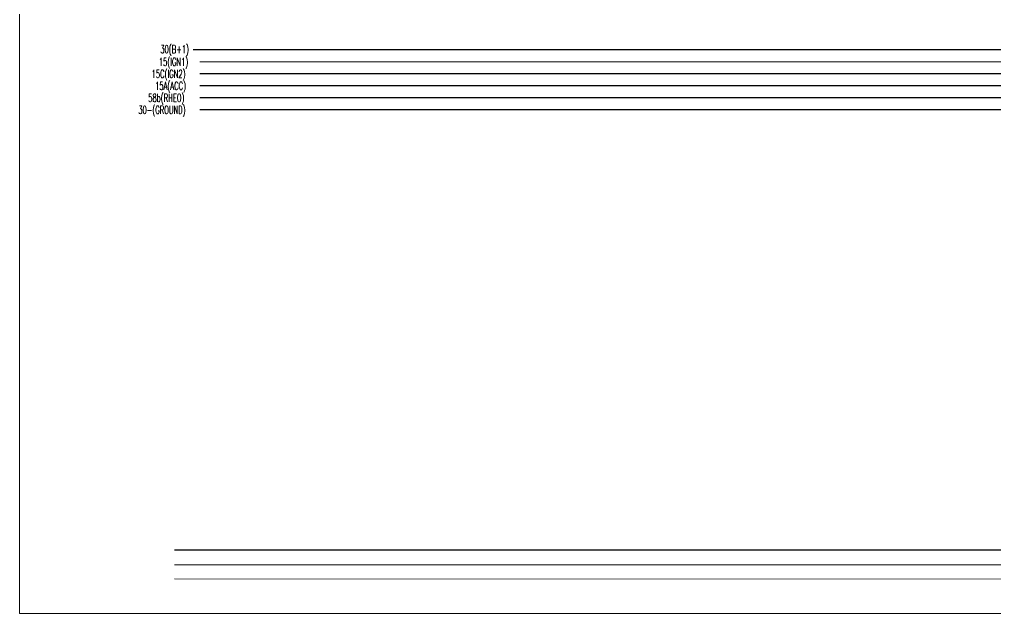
# Model space of a CAD drawing. Extents: x -5608 to -3197, y -2048 to 96.
# Drawn here: x -5604 to -5116.3, y -498 to -201.2 of the extents above; entities that cross this region are included whole.
import ezdxf

# ---------------------------------------------------------------- set-up
doc = ezdxf.new("R2010")
doc.units = 0
doc.header["$LTSCALE"] = 25.4
doc.header["$MEASUREMENT"] = 0
for name, pattern in [('CENTER', [16, 13, -1, 1, -1]), ('DASHED', [0.75, 0.5, -0.25]), ('PHANTOM', [17, 12, -1, 1, -1, 1, -1])]:
    doc.linetypes.add(name, pattern=pattern)
for name, color, linetype, lineweight in [('0Filament', 7, 'CONTINUOUS', 20), ('4CONTOUR', 4, 'CONTINUOUS', 50), ('5PHANTOM', 6, 'PHANTOM', 20)]:
    doc.layers.add(name, color=color, linetype=linetype, lineweight=lineweight)
for name, color, linetype in [('1CENTER', 1, 'CENTER'), ('2FRAM', 2, 'CONTINUOUS'), ('3DASHED', 3, 'DASHED'), ('blue', 5, 'CONTINUOUS'), ('br', 35, 'CONTINUOUS')]:
    doc.layers.add(name, color=color, linetype=linetype)
doc.styles.add('HZ', font='txt.shx', dxfattribs={"width": 0.618, "height": 2.5, "bigfont": 'hztxt.shx'})

msp = doc.modelspace()

# ---------------------------------------------------------------- linework, layer by layer
at = {"layer": '0Filament', "color": 7}
msp.add_lwpolyline([(-5603.98, 95.98), (-3460.18, 95.98), (-3460.18, -498.02), (-5603.98, -498.02)], close=True, dxfattribs=at)
at = {"layer": '1CENTER', "color": 1, "linetype": 'ByBlock'}
msp.add_line((-3711.2, -216.37), (-5517.14, -216.37), dxfattribs=at)
at = {"layer": '2FRAM', "color": 2}
for p, q in [((-3711.2, -246.37), (-5513.86, -246.37)), ((-3766.65, -466.37), (-5526.57, -466.37))]:
    msp.add_line(p, q, dxfattribs=at)
at = {"layer": '3DASHED', "color": 3, "linetype": 'ByBlock'}
msp.add_line((-3711.2, -234.37), (-5513.86, -234.37), dxfattribs=at)
at = {"layer": '3DASHED', "color": 88, "linetype": 'ByBlock', "lineweight": 9}
msp.add_line((-5526.57, -473.7), (-3766.65, -473.7), dxfattribs=at)
at = {"layer": '4CONTOUR', "color": 140, "lineweight": 9}
msp.add_line((-5526.57, -480.7), (-3766.65, -481.7), dxfattribs=at)
at = {"layer": '5PHANTOM', "color": 6, "linetype": 'ByBlock'}
msp.add_line((-3711.2, -222.37), (-5513.86, -222.37), dxfattribs=at)
at = {"layer": 'blue', "color": 5}
msp.add_line((-3711.2, -240.37), (-5513.86, -240.37), dxfattribs=at)
at = {"layer": 'br', "color": 30}
msp.add_line((-3711.2, -228.37), (-5513.86, -228.37), dxfattribs=at)

# ---------------------------------------------------------------- texts
at = {"layer": '0Filament', "char_height": 4, "width": 16.8296, "attachment_point": 1, "style": 'HZ'}
for s, insert in [('30(B+1)', (-5533.6, -214.01)), ('15(IGN1)', (-5534.37, -220.33)), ('15C(IGN2)', (-5537.97, -226.33)), ('15A(ACC)', (-5536.22, -232.33)), ('58b(RHEO)', (-5539.66, -238.33)), ('30-(GROUND)', (-5544.61, -244.33))]:
    msp.add_mtext(s, dxfattribs=dict(at, insert=insert))

doc.saveas('drawing.dxf')
